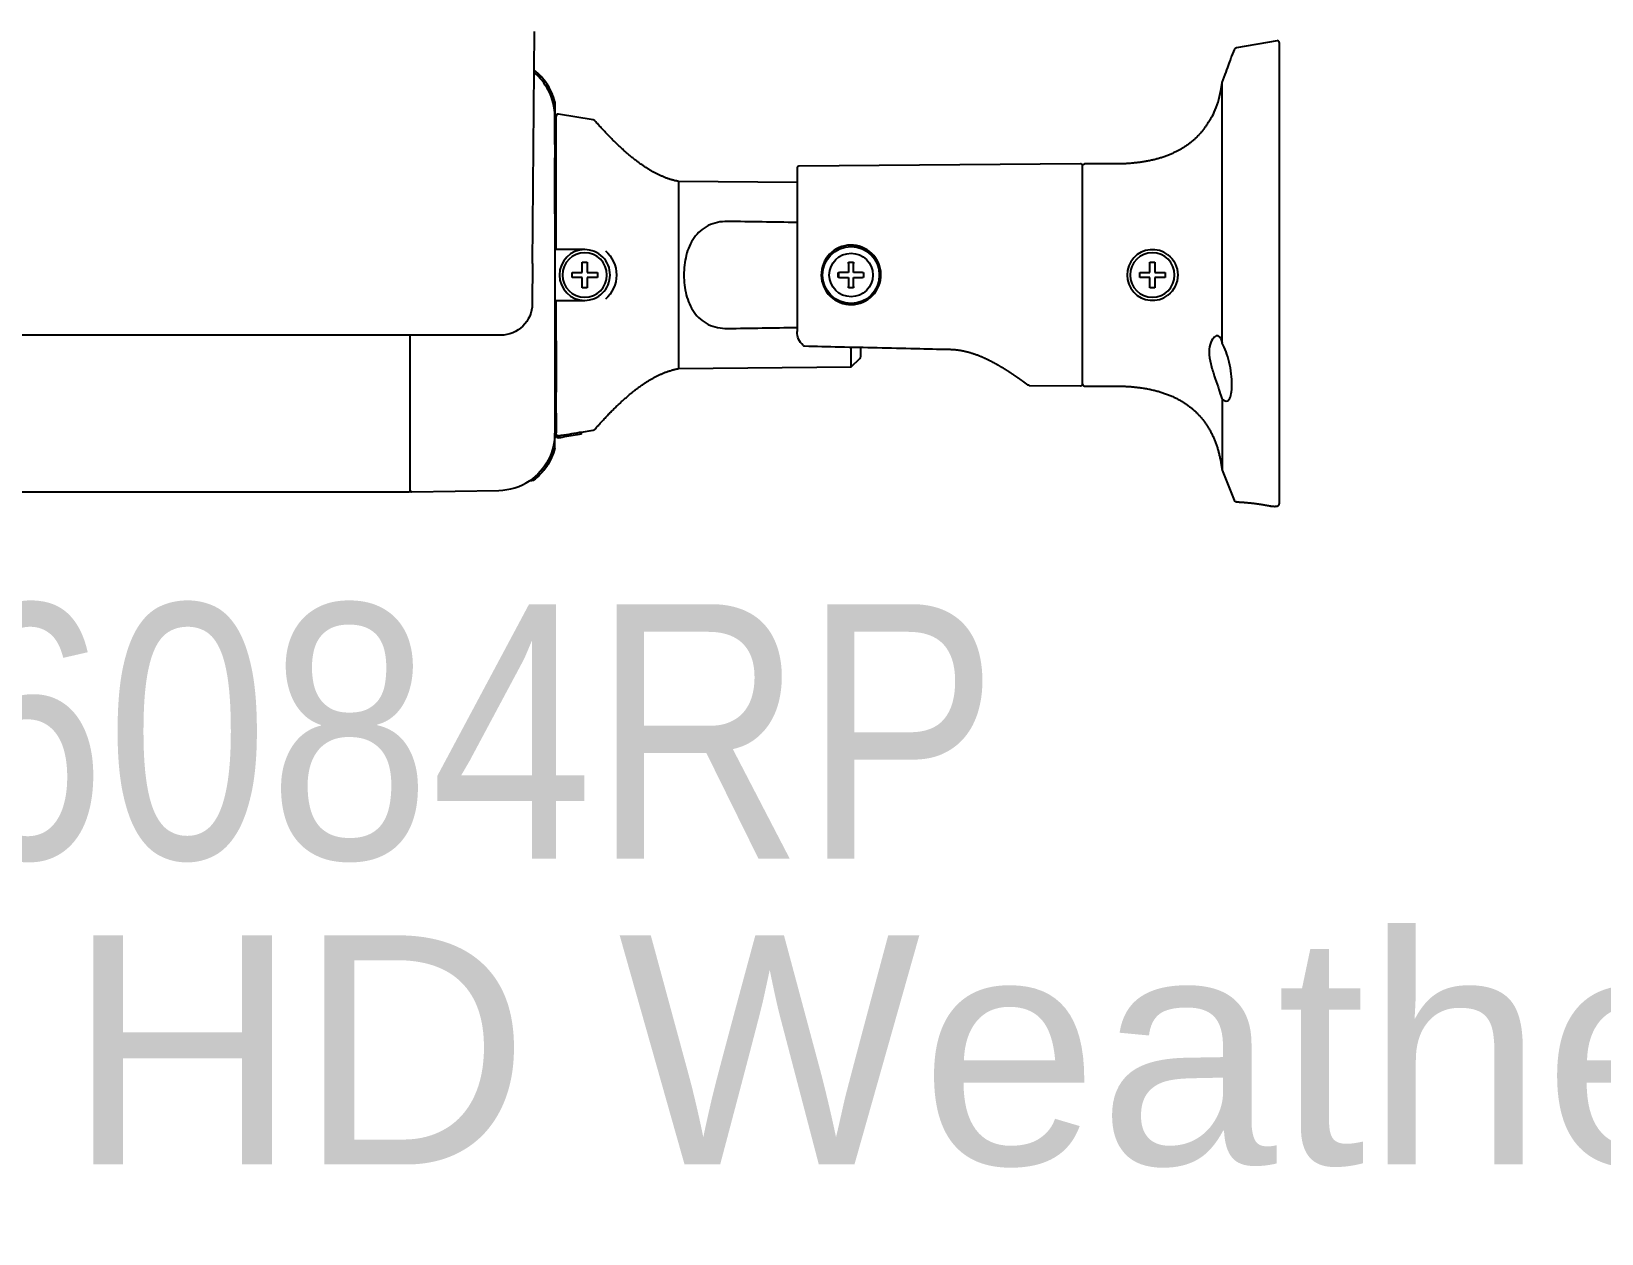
# Model space of a CAD drawing. Header units: millimetres. Extents: x 11706 to 18081, y 7308 to 12674.
# Drawn here: x 12600.5 to 12908.8, y 8383 to 8619 of the extents above; entities that cross this region are included whole.
import ezdxf
from ezdxf.enums import TextEntityAlignment as Align

# ---------------------------------------------------------------- set-up
doc = ezdxf.new("R2010")
doc.units = ezdxf.units.MM
doc.layers.get('0').update_dxf_attribs({"lineweight": 0})
doc.layers.add('1', color=7, linetype='Continuous', true_color=0xffffff)
doc.styles.add('ALJABR', font='sanss___.ttf')
doc.styles.get("Standard").update_dxf_attribs({"font": 'ARIALN.TTF'})

# ---------------------------------------------------------------- blocks, each defined once
blk = doc.blocks.new('A$C56D65AAA')
at = {"layer": '1', "color": 10, "linetype": 'Continuous'}
for p, q in [((-36.2, -6.54), (-35.88, 30.04)), ((81.15, 28.58), (74.78, 27.46)), ((81.5, 28.29), (81.5, -44.42)), ((74.4, 27.15), (74.04, 26.25)), ((72.5, -19.12), (72.5, 21.99)), ((-32.68, 18.94), (-32.68, 18.95)), ((-32.68, 18.94), (-32.68, 16.6)), ((-32.68, 16.6), (-32.68, 16.53)), ((-32.68, 13.44), (-32.68, 16.53)), ((-32.68, 16.53), (-32.48, 16.53)), ((-32.48, 16.53), (-32.48, 16.69)), ((-32.48, 13.44), (-32.48, 16.53)), ((-26.66, 16.1), (-32.13, 16.99)), ((-32.68, 13.44), (-32.68, 10.12)), ((-32.68, 12.21), (-32.68, 13.44)), ((-32.68, 13.44), (-32.48, 13.44)), ((-32.48, 10.12), (-32.48, 13.44)), ((-32.68, 12.21), (-32.48, 12.21)), ((-32.68, 2.03), (-32.68, 10.12)), ((-32.68, 10.12), (-32.48, 10.12)), ((-32.48, 2.03), (-32.48, 10.12)), ((5.48, 8.48), (5.48, -17.26)), ((50.18, 9.17), (5.78, 8.78)), ((50.48, -25.53), (50.48, 8.87)), ((5.48, 6.22), (-13.13, 6.38)), ((-13.13, -23.09), (-13.13, 6.38)), ((50.5, 6.57), (50.48, 6.57)), ((-32.68, 2.03), (-32.68, -18.74)), ((-32.68, 1.26), (-32.68, 2.03)), ((-32.68, 2.03), (-32.48, 2.03)), ((-32.68, 1.26), (-32.48, 1.26)), ((-32.48, -4.36), (-32.48, 2.03)), ((-32.68, -3.36), (-32.48, -3.35)), ((14.01, -3.86), (14, -3.86)), ((-36.2, -6.54), (-36.25, -12.9)), ((13.58, -6.54), (13.58, -7.96)), ((13.6, -6.36), (13.6, -7.96)), ((14.38, -7.96), (14.38, -6.54)), ((12, -7.96), (12, -8.76)), ((13.58, -7.96), (12.16, -7.96)), ((12.16, -8.76), (13.58, -8.76)), ((13.58, -7.96), (13.6, -7.96)), ((13.58, -8.76), (13.6, -8.76)), ((13.58, -8.76), (13.58, -10.18)), ((13.6, -8.76), (13.6, -10.36)), ((15.8, -7.96), (14.38, -7.96)), ((14.38, -8.76), (15.8, -8.76)), ((14.38, -10.18), (14.38, -8.76)), ((-32.48, -18.74), (-32.48, -12.36)), ((-32.68, -13.36), (-32.48, -13.36)), ((14, -12.86), (14.01, -12.86)), ((-41.25, -17.86), (-151.61, -17.86)), ((-55.48, -42.36), (-55.48, -17.86)), ((-32.68, -17.97), (-32.48, -17.97)), ((-32.68, -17.97), (-32.68, -18.74)), ((-32.68, -18.74), (-32.68, -26.83)), ((-32.68, -18.74), (-32.48, -18.74)), ((-32.48, -18.74), (-32.48, -26.83)), ((14.02, -22.86), (14.02, -19.71)), ((14.04, -22.86), (14.04, -19.72)), ((15.54, -21.15), (15.54, -19.75)), ((14.04, -22.86), (15.4, -21.5)), ((-13.13, -23.09), (14.02, -22.86)), ((50.48, -23.23), (50.5, -23.23)), ((-32.68, -26.83), (-32.68, -30.15)), ((-32.68, -26.83), (-32.48, -26.83)), ((-32.48, -30.15), (-32.48, -26.83)), ((42.08, -25.76), (50.18, -25.83)), ((-32.68, -28.92), (-32.48, -28.92)), ((-32.68, -28.92), (-32.68, -30.15)), ((72.5, -27.93), (72.5, -39.12)), ((-32.68, -30.15), (-32.68, -33.24)), ((-32.68, -30.15), (-32.48, -30.15)), ((-32.48, -30.15), (-32.48, -33.24)), ((-32.68, -33.24), (-32.68, -33.31)), ((-32.68, -33.24), (-32.48, -33.24)), ((-32.68, -35.65), (-32.68, -33.31)), ((-32.48, -33.4), (-32.48, -33.24)), ((-32.48, -33.71), (-32.48, -33.4)), ((-32.13, -34), (-28.48, -33.41)), ((-28.48, -33.11), (-26.66, -32.81)), ((-28.48, -33.41), (-28.48, -33.11)), ((-32.68, -35.65), (-32.68, -35.66)), ((72.29, -37.9), (72.5, -39.12)), ((72.5, -39.12), (74.4, -43.86)), ((-36.12, -40.77), (-36.12, -40.77)), ((-142.68, -42.56), (-55.68, -42.56)), ((-55.28, -42.55), (-41.52, -42.31)), ((80.13, -44.78), (80.13, -44.78)), ((80.13, -44.78), (80.13, -44.78))]:
    blk.add_line(p, q, dxfattribs=at)
at = {"layer": '1', "color": 10, "linetype": 'Continuous', "extrusion": (0, 0, -1)}
blk.add_circle((27.98, -8.36), 3.5, dxfattribs=at)
at = {"layer": '1', "color": 10, "linetype": 'Continuous', "extrusion": (0, 6.12303e-17, -1)}
blk.add_circle((-61.5, -8.36), 3.5, dxfattribs=at)
at = {"layer": '1', "color": 10, "linetype": 'Continuous'}
for centre, radius, start, end in [((74.86, 26.97), 0.5, 100, 158.1986), ((81.2, 28.29), 0.3, 0, 100), ((-41.68, 16.6), 9.3, 22.2688, 51.84), ((-41.68, 16.6), 9.3, 14.5926, 14.7551), ((-32.18, 16.69), 0.3, 80.8185, 180), ((-26.74, 15.61), 0.5, 41.3776, 80.8185), ((5.78, 8.48), 0.3, 90.5, 180), ((50.18, 8.87), 0.3, 0, 90.5), ((-27.98, -8.36), 4, 90, 270), ((61.5, -8.36), 4, 52.4851, 307.5149), ((6.64, -19.24), 0.3, 227.2186, 268.6428), ((15.04, -21.15), 0.5, 315.046, 0), ((14.02, -8.26), 14.6, 270, 270.092), ((50.18, -25.53), 0.3, 269.5, 0), ((-32.18, -33.71), 0.3, 180, 279.1815), ((-26.74, -32.32), 0.5, 279.1815, 318.6224), ((-41.68, -33.31), 9.3, 306.7424, 345.4074), ((-41.68, -33.31), 9, 271, 303.7539), ((-55.68, -42.36), 0.2, 270, 0), ((-55.28, -42.35), 0.2, 180, 271), ((74.86, -43.68), 0.5, 201.8014, 238.5297)]:
    blk.add_arc(centre, radius, start, end, dxfattribs=at)
at = {"layer": '1', "color": 10, "linetype": 'Continuous', "extrusion": (0, 1.13841e-05, -1)}
blk.add_arc((-50.8, 8.84, 0), 0.3, 0.0001, 89.9991, dxfattribs=at)
at = {"layer": '1', "color": 10, "linetype": 'Continuous', "extrusion": (0, 0, -1)}
blk.add_arc((41.25, -12.86), 5, 180.5, 270, dxfattribs=at)
at = {"layer": '1', "color": 10, "linetype": 'Continuous', "extrusion": (7.03563e-06, -5.23747e-06, -1)}
blk.add_arc((-42.08, -25.46, 0), 0.3, 270.5803, 306.6671, dxfattribs=at)
at = {"layer": '1', "color": 10, "linetype": 'Continuous', "extrusion": (0, 1.27283e-05, 1)}
blk.add_arc((50.8, -25.56, 0), 0.3, 180.0008, 269.9995, dxfattribs=at)
at = {"layer": '1', "color": 10, "linetype": 'Continuous'}
for major_axis in [(0, 4.5), (0, -3.43)]:
    blk.add_ellipse((14, -8.36), major_axis=major_axis, ratio=0.999962, dxfattribs=at)
blk.add_ellipse((14.01, -8.36), major_axis=(0, 4.5), ratio=0.999962, start_param=3.141593, end_param=6.283185, dxfattribs=at)
for points, knots in [([(72.5, 21.99), (72.94, 23.13), (73.33, 24.2), (73.88, 25.78), (74.04, 26.25), (74.04, 26.25)], [0, 0, 0, 0, 0.500023, 0.500023, 1, 1, 1, 1]), ([(-32.68, 18.94), (-32.94, 19.95), (-33.38, 20.92), (-34.5, 22.59), (-35.16, 23.31), (-35.93, 23.91)], [0, 0, 0, 0, 0.519217, 0.519217, 1, 1, 1, 1]), ([(-32.68, 16.6), (-32.68, 18.07), (-33.05, 19.54), (-34.29, 21.87), (-35.04, 22.79), (-35.93, 23.53)], [0, 0, 0, 0, 0.558842, 0.558842, 1, 1, 1, 1]), ([(70.44, 15.92), (70.44, 15.92), (70.54, 16.05), (70.85, 16.54), (71.05, 16.89), (71.67, 18.21), (72.06, 19.43), (72.29, 20.74)], [0, 0, 0, 0, 0.249771, 0.249771, 0.499847, 0.499847, 1, 1, 1, 1]), ([(-13.13, 6.38), (-13.2, 6.39), (-13.33, 6.42), (-13.54, 6.46), (-13.76, 6.51), (-13.97, 6.57), (-14.18, 6.62), (-14.39, 6.68), (-14.6, 6.75), (-14.81, 6.82), (-15.02, 6.89), (-15.24, 6.97), (-15.46, 7.05), (-15.68, 7.15), (-15.89, 7.24), (-16.1, 7.33), (-16.31, 7.43), (-16.52, 7.53), (-16.73, 7.64), (-16.94, 7.75), (-17.16, 7.87), (-17.38, 7.99), (-17.6, 8.12), (-17.82, 8.25), (-18.04, 8.39), (-18.26, 8.53), (-18.48, 8.67), (-18.71, 8.83), (-18.93, 8.98), (-19.16, 9.14), (-19.38, 9.3), (-19.6, 9.47), (-19.83, 9.64), (-20.06, 9.82), (-20.3, 10), (-20.53, 10.19), (-20.77, 10.39), (-21.01, 10.59), (-21.26, 10.8), (-21.5, 11.01), (-21.75, 11.23), (-22, 11.46), (-22.24, 11.68), (-22.47, 11.89), (-22.69, 12.1), (-22.91, 12.31), (-23.14, 12.53), (-23.36, 12.75), (-23.59, 12.97), (-23.81, 13.2), (-24.03, 13.42), (-24.25, 13.65), (-24.47, 13.88), (-24.7, 14.12), (-24.93, 14.36), (-25.16, 14.61), (-25.39, 14.86), (-25.63, 15.12), (-25.86, 15.38), (-26.1, 15.65), (-26.27, 15.83), (-26.35, 15.93), (-26.36, 15.94)], [0, 0, 0, 0, 0.011496, 0.024797, 0.03836, 0.0522, 0.064849, 0.077744, 0.090898, 0.104322, 0.118031, 0.131782, 0.145832, 0.160194, 0.174879, 0.188276, 0.201951, 0.215914, 0.230175, 0.244743, 0.259629, 0.274842, 0.290392, 0.305492, 0.320914, 0.336667, 0.352759, 0.369201, 0.385999, 0.402173, 0.41868, 0.435527, 0.452721, 0.47027, 0.488181, 0.506463, 0.52512, 0.544163, 0.563597, 0.583072, 0.602939, 0.623205, 0.643876, 0.661739, 0.679902, 0.698372, 0.71715, 0.736243, 0.755654, 0.77425, 0.793137, 0.812316, 0.831793, 0.85157, 0.871651, 0.89204, 0.912739, 0.933752, 0.955083, 0.976346, 0.997922, 1, 1, 1, 1]), ([(70.44, 15.92), (70.42, 15.87), (70.34, 15.74), (70.21, 15.54), (70.05, 15.29), (69.89, 15.05), (69.72, 14.81), (69.55, 14.59), (69.39, 14.37), (69.22, 14.18), (69.06, 13.98), (68.88, 13.79), (68.7, 13.6), (68.52, 13.41), (68.34, 13.23), (68.15, 13.06), (67.96, 12.89), (67.77, 12.72), (67.57, 12.56), (67.37, 12.4), (67.18, 12.26), (66.98, 12.11), (66.78, 11.97), (66.57, 11.83), (66.35, 11.7), (66.14, 11.57), (65.93, 11.44), (65.72, 11.32), (65.5, 11.21), (65.28, 11.09), (65.06, 10.98), (64.82, 10.87), (64.57, 10.76), (64.31, 10.65), (64.05, 10.54), (63.77, 10.43), (63.49, 10.33), (63.21, 10.23), (62.92, 10.14), (62.64, 10.05), (62.36, 9.97), (62.08, 9.9), (61.79, 9.82), (61.49, 9.75), (61.19, 9.69), (60.89, 9.63), (60.59, 9.57), (60.29, 9.51), (59.98, 9.46), (59.66, 9.42), (59.34, 9.37), (59.02, 9.33), (58.7, 9.3), (58.36, 9.27), (58.02, 9.24), (57.66, 9.21), (57.31, 9.19), (56.94, 9.17), (56.57, 9.16), (56.2, 9.15), (55.79, 9.14), (55.36, 9.14), (54.9, 9.14), (54.44, 9.14), (53.98, 9.14), (53.51, 9.14), (52.96, 9.14), (52.3, 9.14), (51.56, 9.14), (51.05, 9.14), (50.8, 9.14)], [0, 0, 0, 0, 0.006944, 0.020285, 0.033482, 0.046778, 0.060178, 0.07369, 0.085246, 0.09689, 0.108629, 0.120465, 0.132406, 0.144457, 0.155924, 0.1675, 0.17919, 0.191, 0.202935, 0.213899, 0.224977, 0.236175, 0.247497, 0.258948, 0.270535, 0.282263, 0.293142, 0.304149, 0.315289, 0.326566, 0.337985, 0.349551, 0.362341, 0.37532, 0.388492, 0.401866, 0.415447, 0.429243, 0.44326, 0.45631, 0.469557, 0.483008, 0.496667, 0.510541, 0.524635, 0.538346, 0.55227, 0.566411, 0.580774, 0.595363, 0.609919, 0.624703, 0.639721, 0.654977, 0.670795, 0.686872, 0.703213, 0.719823, 0.736707, 0.75387, 0.771318, 0.792019, 0.812891, 0.833888, 0.855007, 0.876249, 0.897615, 0.931439, 0.965567, 1, 1, 1, 1]), ([(50.5, -25.56), (50.5, -25.56), (50.5, -25.1), (50.5, -23.81), (50.5, -23.27), (50.5, -22.02), (50.5, -21.31), (50.5, -19.72), (50.5, -18.83), (50.5, -16.97), (50.5, -15.98), (50.5, -13.88), (50.5, -12.81), (50.5, -10.61), (50.5, -9.47), (50.5, -7.22), (50.5, -6.11), (50.5, -3.9), (50.5, -2.81), (50.5, 0.3), (50.5, 2.22), (50.5, 5.38), (50.5, 6.67), (50.5, 7.96), (50.5, 8.29), (50.5, 8.73), (50.5, 8.84), (50.5, 8.84), (50.5, 8.84), (50.5, 8.84)], [0, 0, 0, 0, 0.125, 0.125, 0.187499, 0.187499, 0.249999, 0.249999, 0.312499, 0.312499, 0.374999, 0.374999, 0.437498, 0.437498, 0.499998, 0.499998, 0.562498, 0.562498, 0.624998, 0.624998, 0.749997, 0.749997, 0.874997, 0.874997, 0.937497, 0.937497, 0.999996, 0.999996, 1, 1, 1, 1]), ([(-5.48, 0.08), (-6.53, 0.1), (-7.59, -0.13), (-9.41, -1.02), (-10.17, -1.69), (-11.32, -3.31), (-11.72, -4.26), (-12.23, -6.26), (-12.35, -7.32), (-12.34, -9.42), (-12.22, -10.48), (-11.71, -12.47), (-11.31, -13.42), (-10.18, -15.02), (-9.42, -15.69), (-7.58, -16.59), (-6.53, -16.81), (-5.48, -16.79)], [0, 0, 0, 0, 0.125, 0.125, 0.25, 0.25, 0.375, 0.375, 0.5, 0.5, 0.625, 0.625, 0.75, 0.75, 0.875, 0.875, 1, 1, 1, 1]), ([(-32.13, -4.36), (-32.16, -4.36), (-32.2, -4.36), (-32.26, -4.36), (-32.3, -4.36), (-32.35, -4.36), (-32.38, -4.36), (-32.42, -4.36), (-32.44, -4.36), (-32.47, -4.36), (-32.48, -4.36), (-32.48, -4.36), (-32.48, -4.36), (-32.48, -4.36)], [0, 0, 0, 0, 0.191773, 0.191773, 0.383513, 0.383513, 0.575823, 0.575823, 0.770124, 0.770124, 0.96686, 0.96686, 1, 1, 1, 1]), ([(-27.98, -4.36), (-28.2, -4.36), (-28.43, -4.36), (-29.81, -4.36), (-30.97, -4.36), (-32.13, -4.36)], [0, 0, 0, 0, 0.162893, 0.162893, 1, 1, 1, 1]), ([(-27.98, -12.36), (-26.93, -12.36), (-25.9, -11.93), (-24.42, -10.45), (-23.98, -9.41), (-23.98, -7.31), (-24.4, -6.27), (-25.9, -4.78), (-26.93, -4.36), (-27.98, -4.36)], [0, 0, 0, 0, 0.25, 0.25, 0.5, 0.5, 0.75, 0.75, 1, 1, 1, 1]), ([(-24.73, -4.56), (-23.63, -5.5), (-22.98, -6.93), (-22.98, -9.79), (-23.63, -11.21), (-24.73, -12.15)], [0, 0, 0, 0, 0.5, 0.5, 1, 1, 1, 1]), ([(17.27, -4.96), (18.16, -5.81), (18.68, -7.02), (18.72, -9.49), (18.23, -10.72), (16.53, -12.48), (15.33, -13.01), (12.84, -13.05), (11.61, -12.56), (9.85, -10.86), (9.32, -9.65), (9.28, -7.18), (9.77, -5.94), (11.48, -4.18), (12.69, -3.65), (15.15, -3.61), (16.38, -4.1), (17.27, -4.96)], [0, 0, 0, 0, 0.125, 0.125, 0.25, 0.25, 0.375, 0.375, 0.5, 0.5, 0.625, 0.625, 0.75, 0.75, 0.875, 0.875, 1, 1, 1, 1]), ([(13.58, -6.54), (13.58, -6.51), (13.58, -6.48), (13.58, -6.42), (13.58, -6.39), (13.58, -6.36)], [0, 0, 0, 0, 0.5, 0.5, 1, 1, 1, 1]), ([(13.58, -6.36), (13.71, -6.36), (13.85, -6.36), (14.11, -6.36), (14.25, -6.36), (14.38, -6.36)], [0, 0, 0, 0, 0.5, 0.5, 1, 1, 1, 1]), ([(14.38, -6.36), (14.38, -6.39), (14.38, -6.42), (14.38, -6.48), (14.38, -6.51), (14.38, -6.54)], [0, 0, 0, 0, 0.5, 0.5, 1, 1, 1, 1]), ([(63.94, -5.18), (64.92, -5.94), (65.5, -7.13), (65.5, -9.57), (64.92, -10.77), (63.94, -11.53)], [0, 0, 0, 0, 0.5, 0.5, 1, 1, 1, 1]), ([(11.98, -7.96), (12.01, -7.96), (12.04, -7.96), (12.1, -7.96), (12.13, -7.96), (12.16, -7.96)], [0, 0, 0, 0, 0.5, 0.5, 1, 1, 1, 1]), ([(11.98, -8.76), (11.98, -8.62), (11.98, -8.49), (11.98, -8.22), (11.98, -8.09), (11.98, -7.96)], [0, 0, 0, 0, 0.5, 0.5, 1, 1, 1, 1]), ([(12.16, -8.76), (12.13, -8.76), (12.1, -8.76), (12.04, -8.76), (12.01, -8.76), (11.98, -8.76)], [0, 0, 0, 0, 0.5, 0.5, 1, 1, 1, 1]), ([(15.8, -7.96), (15.83, -7.96), (15.86, -7.96), (15.92, -7.96), (15.95, -7.96), (15.98, -7.96)], [0, 0, 0, 0, 0.5, 0.5, 1, 1, 1, 1]), ([(15.98, -8.76), (15.95, -8.76), (15.92, -8.76), (15.86, -8.76), (15.83, -8.76), (15.8, -8.76)], [0, 0, 0, 0, 0.5, 0.5, 1, 1, 1, 1]), ([(15.98, -7.96), (15.98, -8.09), (15.98, -8.22), (15.98, -8.49), (15.98, -8.62), (15.98, -8.76)], [0, 0, 0, 0, 0.5, 0.5, 1, 1, 1, 1]), ([(-32.48, -12.36), (-32.48, -12.36), (-32.47, -12.36), (-32.45, -12.36), (-32.43, -12.36), (-32.39, -12.36), (-32.36, -12.36), (-32.31, -12.36), (-32.27, -12.36), (-32.2, -12.36), (-32.17, -12.36), (-32.13, -12.36)], [0, 0, 0, 0, 0.19807, 0.19807, 0.396214, 0.396214, 0.593155, 0.593155, 0.78766, 0.78766, 1, 1, 1, 1]), ([(-32.13, -12.36), (-30.97, -12.36), (-29.81, -12.36), (-28.43, -12.36), (-28.2, -12.36), (-27.98, -12.36)], [0, 0, 0, 0, 0.837107, 0.837107, 1, 1, 1, 1]), ([(13.58, -10.36), (13.58, -10.33), (13.58, -10.3), (13.58, -10.24), (13.58, -10.21), (13.58, -10.18)], [0, 0, 0, 0, 0.5, 0.5, 1, 1, 1, 1]), ([(14.38, -10.36), (14.25, -10.36), (14.11, -10.36), (13.85, -10.36), (13.71, -10.36), (13.58, -10.36)], [0, 0, 0, 0, 0.5, 0.5, 1, 1, 1, 1]), ([(14.38, -10.18), (14.38, -10.21), (14.38, -10.23), (14.38, -10.3), (14.38, -10.33), (14.38, -10.36)], [0, 0, 0, 0, 0.5, 0.5, 1, 1, 1, 1]), ([(6.64, -19.54), (8.49, -19.58), (12.32, -19.68), (18.17, -19.81), (23.92, -19.94), (27.7, -20.03), (29.47, -20.07)], [0, 0, 0, 0, 0.24395, 0.503056, 0.767343, 1, 1, 1, 1]), ([(72.29, -18.44), (72.05, -17.87), (71.67, -17.77), (71.05, -18.32), (70.85, -18.61), (70.54, -19.41), (70.44, -19.91), (70.44, -21.07), (70.54, -21.71), (70.85, -23), (71.05, -23.64), (71.67, -25.5), (72.06, -26.63), (72.29, -27.36)], [0, 0, 0, 0, 0.25, 0.25, 0.375, 0.375, 0.5, 0.5, 0.625, 0.625, 0.75, 0.75, 1, 1, 1, 1]), ([(72.5, -27.93), (72.94, -28.33), (73.33, -28.35), (73.88, -27.55), (74.04, -26.74), (74.04, -24.58), (73.88, -23.3), (73.33, -20.93), (72.94, -19.86), (72.5, -19.12)], [0, 0, 0, 0, 0.25, 0.25, 0.5, 0.5, 0.75, 0.75, 1, 1, 1, 1]), ([(29.48, -19.97), (29.48, -19.98), (29.48, -19.99), (29.48, -20.01), (29.48, -20.03), (29.48, -20.05), (29.48, -20.06), (29.47, -20.07), (29.47, -20.07), (29.47, -20.07)], [0, 0, 0, 0, 0.123127, 0.123127, 0.455722, 0.455722, 0.860592, 0.860592, 1, 1, 1, 1]), ([(29.47, -20.07), (29.48, -20.07), (29.53, -20.07), (29.62, -20.07), (29.74, -20.08), (29.86, -20.08), (29.98, -20.09), (30.1, -20.09), (30.22, -20.1), (30.34, -20.11), (30.47, -20.13), (30.59, -20.14), (30.71, -20.15), (30.83, -20.17), (30.95, -20.19), (31.08, -20.2), (31.2, -20.22), (31.32, -20.24), (31.44, -20.27), (31.57, -20.29), (31.69, -20.32), (31.82, -20.34), (31.94, -20.37), (32.06, -20.4), (32.19, -20.43), (32.31, -20.46), (32.44, -20.49), (32.57, -20.53), (32.69, -20.56), (32.82, -20.6), (32.95, -20.64), (33.07, -20.68), (33.2, -20.72), (33.33, -20.76), (33.45, -20.81), (33.58, -20.85), (33.71, -20.9), (33.84, -20.94), (33.97, -20.99), (34.1, -21.04), (34.22, -21.09), (34.35, -21.15), (34.48, -21.2), (34.61, -21.25), (34.74, -21.31), (34.86, -21.36), (34.99, -21.42), (35.12, -21.48), (35.24, -21.54), (35.37, -21.6), (35.5, -21.66), (35.63, -21.72), (35.75, -21.78), (35.88, -21.85), (36.01, -21.91), (36.13, -21.98), (36.26, -22.04), (36.38, -22.11), (36.51, -22.17), (36.63, -22.24), (36.75, -22.31), (36.87, -22.37), (36.99, -22.44), (37.11, -22.51), (37.23, -22.57), (37.34, -22.64), (37.46, -22.71), (37.57, -22.78), (37.68, -22.84), (37.8, -22.91), (37.91, -22.98), (38.02, -23.04), (38.12, -23.11), (38.23, -23.18), (38.34, -23.24), (38.44, -23.31), (38.54, -23.37), (38.64, -23.44), (38.74, -23.5), (38.84, -23.56), (38.94, -23.62), (39.03, -23.69), (39.13, -23.75), (39.22, -23.81), (39.31, -23.87), (39.4, -23.93), (39.48, -23.99), (39.57, -24.04), (39.65, -24.1), (39.74, -24.16), (39.82, -24.21), (39.9, -24.26), (39.97, -24.32), (40.05, -24.37), (40.12, -24.42), (40.2, -24.47), (40.27, -24.52), (40.34, -24.57), (40.41, -24.62), (40.47, -24.67), (40.54, -24.71), (40.6, -24.76), (40.66, -24.8), (40.73, -24.84), (40.78, -24.89), (40.84, -24.93), (40.9, -24.97), (40.95, -25.01), (41, -25.04), (41.06, -25.08), (41.11, -25.12), (41.15, -25.15), (41.2, -25.18), (41.24, -25.22), (41.29, -25.25), (41.33, -25.28), (41.37, -25.31), (41.41, -25.34), (41.45, -25.36), (41.48, -25.39), (41.52, -25.42), (41.55, -25.44), (41.58, -25.46), (41.61, -25.49), (41.64, -25.51), (41.67, -25.53), (41.69, -25.54), (41.72, -25.56), (41.74, -25.58), (41.76, -25.59), (41.78, -25.61), (41.8, -25.62), (41.81, -25.64), (41.83, -25.65), (41.84, -25.66), (41.85, -25.67), (41.87, -25.67), (41.87, -25.68), (41.88, -25.69), (41.89, -25.69), (41.89, -25.69), (41.9, -25.7), (41.9, -25.7), (41.9, -25.7), (41.9, -25.7)], [0, 0, 0, 0, 0.000988, 0.006879, 0.012788, 0.018708, 0.024629, 0.030539, 0.036431, 0.042353, 0.048299, 0.054261, 0.060243, 0.066247, 0.072274, 0.078328, 0.084411, 0.090526, 0.096675, 0.102861, 0.109086, 0.115353, 0.12163, 0.127951, 0.134333, 0.140775, 0.147272, 0.153823, 0.160421, 0.167065, 0.173749, 0.180469, 0.187219, 0.193997, 0.200853, 0.207858, 0.214893, 0.221961, 0.229064, 0.236204, 0.243382, 0.250602, 0.257865, 0.265173, 0.272528, 0.279932, 0.287387, 0.294894, 0.302456, 0.310075, 0.317751, 0.325487, 0.333285, 0.341145, 0.349069, 0.357054, 0.364911, 0.372822, 0.380752, 0.388699, 0.396664, 0.404645, 0.412639, 0.420647, 0.428666, 0.436695, 0.444731, 0.452758, 0.460774, 0.46878, 0.476777, 0.484767, 0.492749, 0.500725, 0.508696, 0.516663, 0.524573, 0.532466, 0.540356, 0.548237, 0.556102, 0.563945, 0.571759, 0.57954, 0.587282, 0.59498, 0.60263, 0.610296, 0.617922, 0.625515, 0.633078, 0.640611, 0.648118, 0.655598, 0.663056, 0.670491, 0.677906, 0.685303, 0.69266, 0.699981, 0.707269, 0.714525, 0.721753, 0.728953, 0.736129, 0.743283, 0.750418, 0.757536, 0.764637, 0.771666, 0.778687, 0.785692, 0.792671, 0.799613, 0.806513, 0.813407, 0.820279, 0.827132, 0.833968, 0.840789, 0.847596, 0.854392, 0.861158, 0.867904, 0.874632, 0.881345, 0.888044, 0.894732, 0.901412, 0.908085, 0.914755, 0.921425, 0.928098, 0.934693, 0.941307, 0.947926, 0.954543, 0.961148, 0.967738, 0.974314, 0.980878, 0.987435, 0.993981, 1, 1, 1, 1]), ([(-26.36, -32.65), (-26.36, -32.65), (-26.27, -32.55), (-26.12, -32.37), (-25.88, -32.12), (-25.66, -31.86), (-25.42, -31.6), (-25.17, -31.33), (-24.9, -31.05), (-24.65, -30.77), (-24.39, -30.5), (-24.13, -30.24), (-23.88, -29.98), (-23.62, -29.72), (-23.37, -29.47), (-23.13, -29.23), (-22.88, -28.99), (-22.64, -28.76), (-22.4, -28.54), (-22.17, -28.32), (-21.93, -28.11), (-21.7, -27.9), (-21.47, -27.7), (-21.25, -27.5), (-21.02, -27.31), (-20.78, -27.11), (-20.54, -26.91), (-20.31, -26.72), (-20.07, -26.54), (-19.84, -26.35), (-19.6, -26.18), (-19.36, -26), (-19.13, -25.83), (-18.9, -25.67), (-18.67, -25.51), (-18.45, -25.36), (-18.23, -25.22), (-18.02, -25.09), (-17.82, -24.96), (-17.61, -24.84), (-17.41, -24.72), (-17.19, -24.6), (-16.98, -24.48), (-16.76, -24.37), (-16.55, -24.26), (-16.34, -24.15), (-16.13, -24.06), (-15.93, -23.97), (-15.72, -23.87), (-15.51, -23.79), (-15.28, -23.7), (-15.06, -23.62), (-14.85, -23.54), (-14.64, -23.47), (-14.43, -23.41), (-14.23, -23.35), (-14.03, -23.29), (-13.82, -23.24), (-13.6, -23.19), (-13.37, -23.14), (-13.22, -23.11), (-13.14, -23.09), (-13.13, -23.09)], [0, 0, 0, 0, 0.001193, 0.022344, 0.043194, 0.063747, 0.084006, 0.107508, 0.13061, 0.153318, 0.175636, 0.198014, 0.219996, 0.241589, 0.262798, 0.283628, 0.304084, 0.324173, 0.3439, 0.36327, 0.382288, 0.40096, 0.419292, 0.437289, 0.454956, 0.474016, 0.492692, 0.51099, 0.528919, 0.546484, 0.564727, 0.582578, 0.600048, 0.617144, 0.633876, 0.650252, 0.665374, 0.680196, 0.694723, 0.708964, 0.722926, 0.738188, 0.753121, 0.767734, 0.782039, 0.796045, 0.809761, 0.823198, 0.836364, 0.851061, 0.865432, 0.879491, 0.893251, 0.906725, 0.919693, 0.93241, 0.944886, 0.957133, 0.971428, 0.985432, 0.999159, 1, 1, 1, 1]), ([(50.8, -25.86), (51.14, -25.86), (51.8, -25.86), (52.8, -25.86), (53.57, -25.86), (54.12, -25.86), (54.45, -25.86), (54.79, -25.86), (55.12, -25.86), (55.44, -25.86), (55.77, -25.86), (56.11, -25.86), (56.47, -25.87), (56.84, -25.88), (57.2, -25.9), (57.56, -25.92), (57.91, -25.94), (58.26, -25.97), (58.59, -26), (58.91, -26.03), (59.22, -26.07), (59.53, -26.11), (59.86, -26.16), (60.2, -26.21), (60.56, -26.27), (60.91, -26.34), (61.26, -26.41), (61.59, -26.49), (61.92, -26.57), (62.24, -26.65), (62.54, -26.74), (62.84, -26.83), (63.13, -26.92), (63.42, -27.02), (63.72, -27.12), (64.01, -27.23), (64.3, -27.35), (64.58, -27.47), (64.86, -27.6), (65.12, -27.72), (65.38, -27.85), (65.62, -27.98), (65.86, -28.11), (66.1, -28.25), (66.34, -28.39), (66.57, -28.54), (66.81, -28.7), (67.03, -28.86), (67.26, -29.03), (67.48, -29.2), (67.69, -29.37), (67.89, -29.53), (68.08, -29.7), (68.27, -29.88), (68.45, -30.05), (68.63, -30.24), (68.81, -30.43), (68.99, -30.62), (69.17, -30.82), (69.34, -31.03), (69.51, -31.24), (69.66, -31.44), (69.81, -31.65), (69.96, -31.86), (70.1, -32.07), (70.23, -32.28), (70.37, -32.5), (70.51, -32.75), (70.66, -33.01), (70.8, -33.28), (70.93, -33.55), (71.06, -33.82), (71.18, -34.09), (71.29, -34.36), (71.4, -34.63), (71.5, -34.9), (71.6, -35.18), (71.69, -35.46), (71.78, -35.74), (71.86, -36.02), (71.94, -36.31), (72.01, -36.6), (72.08, -36.89), (72.15, -37.19), (72.21, -37.48), (72.25, -37.72), (72.28, -37.86), (72.29, -37.9)], [0, 0, 0, 0, 0.036379, 0.072546, 0.108501, 0.120561, 0.132597, 0.144608, 0.156596, 0.168559, 0.180471, 0.192251, 0.205822, 0.21921, 0.23242, 0.245452, 0.258311, 0.270999, 0.282808, 0.294471, 0.305989, 0.317366, 0.328604, 0.341967, 0.355137, 0.368117, 0.380914, 0.393531, 0.405974, 0.417551, 0.428981, 0.440269, 0.451419, 0.462436, 0.473979, 0.485382, 0.496649, 0.507788, 0.518802, 0.529697, 0.539866, 0.549939, 0.55992, 0.569814, 0.579625, 0.589946, 0.600186, 0.610348, 0.62044, 0.630466, 0.640431, 0.649777, 0.659078, 0.66834, 0.677565, 0.686759, 0.696481, 0.706177, 0.715853, 0.725512, 0.735159, 0.7448, 0.753888, 0.762977, 0.772071, 0.781173, 0.790286, 0.801132, 0.812003, 0.822905, 0.833842, 0.84482, 0.855841, 0.866277, 0.87676, 0.887291, 0.897875, 0.908513, 0.919209, 0.929964, 0.940781, 0.951663, 0.96261, 0.973428, 0.984313, 0.995266, 1, 1, 1, 1]), ([(-32.68, -33.31), (-32.68, -34.79), (-33.05, -36.25), (-34.44, -38.86), (-35.45, -39.98), (-36.68, -40.8)], [0, 0, 0, 0, 0.5, 0.5, 1, 1, 1, 1]), ([(-32.13, -33.7), (-32.16, -33.7), (-32.19, -33.7), (-32.25, -33.69), (-32.29, -33.68), (-32.35, -33.65), (-32.37, -33.63), (-32.42, -33.58), (-32.44, -33.55), (-32.47, -33.49), (-32.48, -33.46), (-32.48, -33.42), (-32.48, -33.41), (-32.48, -33.4)], [0, 0, 0, 0, 0.175069, 0.175069, 0.369951, 0.369951, 0.564836, 0.564836, 0.759732, 0.759732, 0.954642, 0.954642, 1, 1, 1, 1]), ([(-32.48, -33.71), (-32.48, -33.74), (-32.47, -33.77), (-32.45, -33.84), (-32.43, -33.87), (-32.39, -33.92), (-32.37, -33.94), (-32.31, -33.98), (-32.28, -33.99), (-32.21, -34.01), (-32.18, -34.01), (-32.14, -34), (-32.14, -34), (-32.13, -34)], [0, 0, 0, 0, 0.194957, 0.194957, 0.389915, 0.389915, 0.584867, 0.584867, 0.779805, 0.779805, 0.974732, 0.974732, 1, 1, 1, 1]), ([(-32.13, -34), (-31.92, -33.97), (-31.72, -33.93), (-30.6, -33.75), (-29.69, -33.61), (-28.78, -33.46)], [0, 0, 0, 0, 0.185922, 0.185922, 1, 1, 1, 1]), ([(-28.78, -33.16), (-28.74, -33.15), (-28.71, -33.14), (-28.65, -33.13), (-28.62, -33.13), (-28.56, -33.12), (-28.54, -33.12), (-28.51, -33.11), (-28.49, -33.11), (-28.48, -33.11), (-28.48, -33.11), (-28.48, -33.11)], [0, 0, 0, 0, 0.21843, 0.21843, 0.436952, 0.436952, 0.65403, 0.65403, 0.868571, 0.868571, 1, 1, 1, 1]), ([(-28.48, -33.41), (-28.48, -33.41), (-28.48, -33.41), (-28.51, -33.42), (-28.52, -33.42), (-28.56, -33.43), (-28.59, -33.43), (-28.65, -33.44), (-28.68, -33.44), (-28.73, -33.45), (-28.76, -33.46), (-28.78, -33.46)], [0, 0, 0, 0, 0.21118, 0.21118, 0.423148, 0.423148, 0.636095, 0.636095, 0.851318, 0.851318, 1, 1, 1, 1]), ([(-32.68, -35.65), (-32.94, -36.66), (-33.38, -37.63), (-34.54, -39.36), (-35.27, -40.14), (-36.12, -40.77)], [0, 0, 0, 0, 0.5, 0.5, 1, 1, 1, 1]), ([(74.78, -44.12), (74.66, -44.13), (74.6, -44.1), (74.6, -44.1), (74.6, -44.1), (74.6, -44.1)], [0, 0, 0, 0, 0.999556, 0.999556, 1, 1, 1, 1]), ([(74.71, -44.12), (74.72, -44.12), (74.74, -44.12), (74.77, -44.12), (74.8, -44.13), (74.84, -44.13), (74.87, -44.13), (74.91, -44.13), (74.95, -44.13), (74.99, -44.13), (75.03, -44.14), (75.07, -44.14), (75.12, -44.14), (75.17, -44.14), (75.22, -44.15), (75.27, -44.15), (75.32, -44.15), (75.37, -44.16), (75.42, -44.16), (75.48, -44.16), (75.54, -44.17), (75.6, -44.17), (75.66, -44.17), (75.72, -44.18), (75.78, -44.18), (75.84, -44.19), (75.91, -44.19), (75.98, -44.2), (76.04, -44.2), (76.11, -44.21), (76.18, -44.21), (76.25, -44.22), (76.32, -44.23), (76.4, -44.23), (76.47, -44.24), (76.55, -44.25), (76.62, -44.25), (76.7, -44.26), (76.78, -44.27), (76.86, -44.28), (76.94, -44.29), (77.02, -44.3), (77.1, -44.3), (77.19, -44.31), (77.27, -44.32), (77.35, -44.33), (77.44, -44.34), (77.52, -44.35), (77.61, -44.36), (77.7, -44.38), (77.78, -44.39), (77.87, -44.4), (77.96, -44.41), (78.05, -44.42), (78.14, -44.44), (78.23, -44.45), (78.32, -44.46), (78.41, -44.48), (78.5, -44.49), (78.59, -44.5), (78.68, -44.52), (78.78, -44.53), (78.87, -44.55), (78.96, -44.56), (79.06, -44.58), (79.15, -44.59), (79.24, -44.61), (79.34, -44.63), (79.43, -44.64), (79.52, -44.66), (79.61, -44.68), (79.71, -44.69), (79.8, -44.71), (79.89, -44.73), (79.99, -44.75), (80.07, -44.76), (80.12, -44.77), (80.13, -44.78)], [0, 0, 0, 0, 0.01334, 0.026793, 0.040261, 0.053754, 0.06728, 0.080846, 0.094502, 0.107971, 0.121475, 0.134997, 0.148523, 0.16203, 0.175503, 0.188926, 0.20232, 0.215811, 0.229275, 0.242722, 0.256158, 0.269593, 0.283033, 0.296486, 0.309903, 0.323262, 0.33668, 0.350131, 0.363588, 0.377016, 0.390387, 0.403683, 0.416938, 0.430296, 0.443639, 0.456974, 0.470307, 0.483646, 0.496997, 0.510375, 0.523678, 0.537003, 0.550363, 0.563742, 0.57712, 0.590475, 0.603791, 0.617008, 0.630325, 0.643629, 0.656927, 0.670228, 0.683535, 0.696858, 0.710202, 0.723579, 0.736782, 0.750053, 0.763383, 0.776764, 0.790186, 0.80364, 0.817116, 0.830605, 0.844097, 0.857579, 0.871041, 0.884473, 0.897865, 0.911208, 0.924505, 0.937905, 0.951396, 0.964888, 0.978387, 0.991899, 1, 1, 1, 1]), ([(80.2, -44.79), (80.21, -44.79), (80.23, -44.79), (80.26, -44.79), (80.31, -44.8), (80.36, -44.8), (80.41, -44.81), (80.46, -44.81), (80.51, -44.81), (80.55, -44.82), (80.6, -44.82), (80.64, -44.82), (80.69, -44.82), (80.73, -44.83), (80.77, -44.83), (80.81, -44.83), (80.85, -44.83), (80.89, -44.82), (80.93, -44.82), (80.97, -44.82), (81.01, -44.82), (81.05, -44.81), (81.09, -44.81), (81.12, -44.8), (81.16, -44.79), (81.19, -44.78), (81.22, -44.77), (81.25, -44.76), (81.27, -44.75), (81.29, -44.74), (81.32, -44.73), (81.34, -44.72), (81.35, -44.71), (81.37, -44.69), (81.39, -44.68), (81.41, -44.66), (81.42, -44.64), (81.44, -44.62), (81.45, -44.6), (81.46, -44.58), (81.47, -44.55), (81.48, -44.53), (81.49, -44.51), (81.5, -44.48), (81.5, -44.46), (81.5, -44.44), (81.5, -44.42), (81.5, -44.42)], [0, 0, 0, 0, 0.003284, 0.029655, 0.056058, 0.082458, 0.108799, 0.134983, 0.161448, 0.187982, 0.214613, 0.241369, 0.268284, 0.295439, 0.322749, 0.350024, 0.377826, 0.406173, 0.435128, 0.464801, 0.495468, 0.525623, 0.556967, 0.589593, 0.623309, 0.65172, 0.677276, 0.700342, 0.721403, 0.740874, 0.759091, 0.77632, 0.792771, 0.808612, 0.823975, 0.838966, 0.855275, 0.871241, 0.886874, 0.902447, 0.91787, 0.933138, 0.948284, 0.963338, 0.978328, 0.993282, 1, 1, 1, 1]), ([(80.13, -44.78), (80.15, -44.78), (80.17, -44.78), (80.19, -44.79), (80.2, -44.79), (80.2, -44.79)], [0, 0, 0, 0, 0.453311, 0.953466, 1, 1, 1, 1])]:
    blk.add_open_spline(points, degree=3, knots=knots, dxfattribs=at)
for points, degree in [([(72.29, 20.74), (72.36, 21.16), (72.43, 21.57), (72.5, 21.99)], 3), ([(-32.48, 12.01), (-32.55, 12), (-32.61, 12), (-32.68, 12)], 3), ([(5.48, -0.08), (1.83, -0.03), (-1.83, 0.03), (-5.48, 0.08)], 3), ([(-28.38, -7.96), (-28.38, -7.42), (-28.38, -6.88), (-28.38, -6.36)], 3), ([(-28.38, -6.36), (-28.11, -6.36), (-27.85, -6.36), (-27.58, -6.36)], 3), ([(-27.58, -6.36), (-27.58, -6.88), (-27.58, -7.42), (-27.58, -7.96)], 3), ([(61.1, -7.96), (61.1, -7.42), (61.1, -6.88), (61.1, -6.36)], 3), ([(61.1, -6.36), (61.37, -6.36), (61.64, -6.36), (61.9, -6.36)], 3), ([(61.9, -6.36), (61.9, -6.88), (61.9, -7.42), (61.9, -7.96)], 3), ([(-29.98, -8.76), (-29.98, -8.49), (-29.98, -8.22), (-29.98, -7.96)], 3), ([(-29.98, -7.96), (-29.45, -7.96), (-28.92, -7.96), (-28.38, -7.96)], 3), ([(-28.38, -8.76), (-28.92, -8.76), (-29.45, -8.76), (-29.98, -8.76)], 3), ([(-28.38, -10.36), (-28.38, -9.83), (-28.38, -9.29), (-28.38, -8.76)], 3), ([(-27.58, -7.96), (-27.04, -7.96), (-26.51, -7.96), (-25.98, -7.96)], 3), ([(-25.98, -8.76), (-26.51, -8.76), (-27.04, -8.76), (-27.58, -8.76)], 3), ([(-27.58, -8.76), (-27.58, -9.29), (-27.58, -9.83), (-27.58, -10.36)], 3), ([(-25.98, -7.96), (-25.98, -8.22), (-25.98, -8.49), (-25.98, -8.76)], 3), ([(59.5, -8.76), (59.5, -8.49), (59.5, -8.22), (59.5, -7.96)], 3), ([(59.5, -7.96), (60.03, -7.96), (60.56, -7.96), (61.1, -7.96)], 3), ([(61.1, -8.76), (60.56, -8.76), (60.03, -8.76), (59.5, -8.76)], 3), ([(61.1, -10.36), (61.1, -9.83), (61.1, -9.29), (61.1, -8.76)], 3), ([(61.9, -7.96), (62.44, -7.96), (62.97, -7.96), (63.5, -7.96)], 3), ([(61.9, -8.76), (61.9, -9.29), (61.9, -9.83), (61.9, -10.36)], 3), ([(63.5, -8.76), (62.97, -8.76), (62.44, -8.76), (61.9, -8.76)], 3), ([(63.5, -7.96), (63.5, -8.22), (63.5, -8.49), (63.5, -8.76)], 3), ([(-27.58, -10.36), (-27.85, -10.36), (-28.11, -10.36), (-28.38, -10.36)], 3), ([(61.9, -10.36), (61.64, -10.36), (61.37, -10.36), (61.1, -10.36)], 3), ([(-5.48, -16.79), (-1.83, -16.74), (1.83, -16.68), (5.48, -16.63)], 3), ([(6.44, -19.46), (5.81, -18.88), (5.48, -18.1), (5.48, -17.26)], 3), ([(72.29, -18.44), (72.36, -18.63), (72.43, -18.85), (72.5, -19.12)], 3), ([(29.47, -20.07), (29.49, -20.07), (29.5, -20.07), (29.51, -20.07)], 3), ([(-32.48, -28.72), (-32.55, -28.72), (-32.61, -28.71), (-32.68, -28.71)], 3), ([(72.29, -27.36), (72.36, -27.6), (72.43, -27.79), (72.5, -27.93)], 3), ([(-32.13, -33.7), (-31.01, -33.52), (-29.9, -33.34), (-28.78, -33.16)], 3), ([(-36.12, -40.77), (-36.68, -40.8)], 1)]:
    blk.add_open_spline(points, degree=degree, dxfattribs=at)

msp = doc.modelspace()

# ---------------------------------------------------------------- block references
at = {"xscale": 1.245634798602484, "yscale": 1.245634798602484, "zscale": 1.245634798602484}
msp.add_blockref('A$C56D65AAA', (12744.02, 8581.6), dxfattribs=at)

# ---------------------------------------------------------------- texts
at = {"color": 6}
msp.add_text('SNO-6084RP ', height=50, dxfattribs=at).set_placement((12623.2, 8456.55), align=Align.CENTER)
at = {"style": 'ALJABR'}
msp.add_text('2Megapixel Full HD Weatherproof', height=45, dxfattribs=at).set_placement((12623.2, 8396.53), align=Align.CENTER)

doc.saveas('drawing.dxf')
